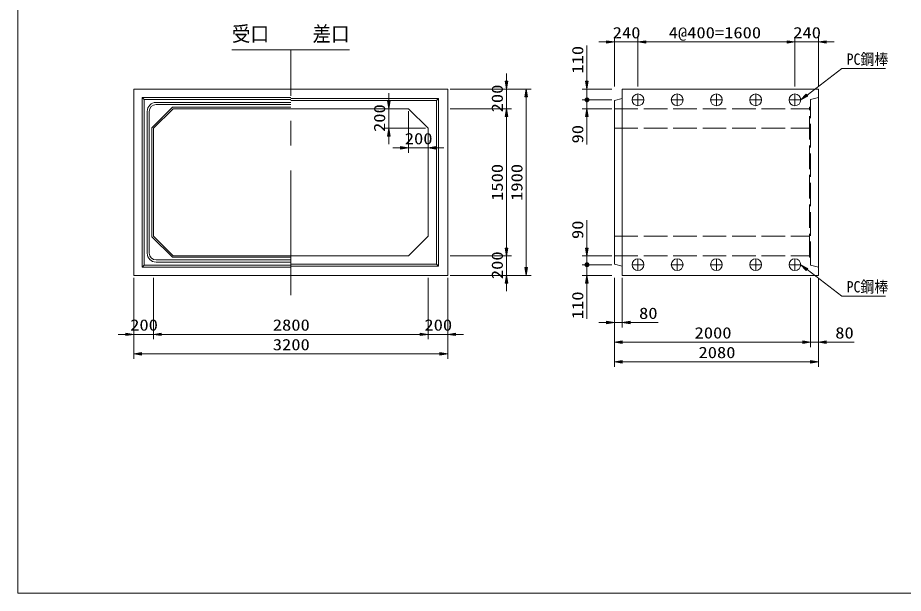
# Model space of a CAD drawing. Units: millimetres on the paper. Extents: x 18 to 410, y 10 to 287.
# Drawn here: x 18 to 243.7, y 10 to 156.7 of the extents above; entities that cross this region are included whole.
import ezdxf
from ezdxf.enums import TextEntityAlignment as Align

# ---------------------------------------------------------------- set-up
doc = ezdxf.new("R2010")
doc.units = ezdxf.units.MM
doc.linetypes.add('DASHED', pattern=[7.5, 6, -1.5])
doc.linetypes.add('USER1', pattern=[50.8, 31.75, -6.35, 6.35, -6.35])
for name, color, linetype, lineweight in [('0_7', 7, 'Continuous', 13), ('Layer1', 3, 'Continuous', 13), ('Layer2', 6, 'USER1', 13), ('Layer3', 7, 'Continuous', 13), ('Layer4', 4, 'DASHED', 13), ('Layer7', 9, 'Continuous', 13)]:
    doc.layers.add(name, color=color, linetype=linetype, lineweight=lineweight)
doc.styles.add('ＭＳ ゴシック', font='')
doc.styles.get('ＭＳ ゴシック').set_extended_font_data('MS Gothic')

msp = doc.modelspace()

# ---------------------------------------------------------------- hatches: boundary and pattern name
at = {"layer": 'Layer1'}
for points in [[(168.094, 150.825), (168.094, 150.158), (170.094, 150.492)], [(178.094, 150.825), (178.094, 150.158), (176.094, 150.492)], [(178.094, 150.825), (178.094, 150.158), (176.094, 150.492)], [(214.094, 150.825), (214.094, 150.158), (216.094, 150.492)], [(214.094, 150.825), (214.094, 150.158), (216.094, 150.492)], [(224.094, 150.825), (224.094, 150.158), (222.094, 150.492)], [(142.26, 140.492), (142.927, 140.492), (142.594, 138.492)], [(162.76, 140.492), (163.427, 140.492), (163.094, 138.492)], [(147.26, 136.492), (147.927, 136.492), (147.594, 138.492)], [(112.26, 135.492), (112.927, 135.492), (112.594, 133.492)], [(163.124, 136.224), (163.034, 136.218), (162.974, 136.207), (162.917, 136.188), (162.863, 136.162), (162.812, 136.13), (162.765, 136.092), (162.724, 136.048), (162.688, 135.999), (162.659, 135.946), (162.637, 135.89), (162.622, 135.832), (162.615, 135.772), (162.615, 135.712), (162.622, 135.652), (162.637, 135.593), (162.659, 135.537), (162.688, 135.484), (162.724, 135.436), (162.765, 135.392), (162.812, 135.353), (162.863, 135.321), (162.917, 135.295), (162.974, 135.277), (163.063, 135.26), (163.094, 135.262), (163.094, 135.742)], [(163.124, 136.224), (163.034, 136.218), (162.974, 136.207), (162.917, 136.188), (162.863, 136.162), (162.812, 136.13), (162.765, 136.092), (162.724, 136.048), (162.688, 135.999), (162.659, 135.946), (162.637, 135.89), (162.622, 135.832), (162.615, 135.772), (162.615, 135.712), (162.622, 135.652), (162.637, 135.593), (162.659, 135.537), (162.688, 135.484), (162.724, 135.436), (162.765, 135.392), (162.812, 135.353), (162.863, 135.321), (162.917, 135.295), (162.974, 135.277), (163.063, 135.26), (163.094, 135.262), (163.094, 135.742)], [(163.063, 135.26), (163.154, 135.265), (163.213, 135.277), (163.27, 135.295), (163.325, 135.321), (163.376, 135.353), (163.422, 135.392), (163.464, 135.436), (163.499, 135.484), (163.528, 135.537), (163.55, 135.593), (163.565, 135.652), (163.573, 135.712), (163.573, 135.772), (163.565, 135.832), (163.55, 135.89), (163.528, 135.946), (163.499, 135.999), (163.464, 136.048), (163.422, 136.092), (163.376, 136.13), (163.325, 136.162), (163.27, 136.188), (163.213, 136.207), (163.124, 136.224), (163.094, 136.222), (163.094, 135.742)], [(163.063, 135.26), (163.154, 135.265), (163.213, 135.277), (163.27, 135.295), (163.325, 135.321), (163.376, 135.353), (163.422, 135.392), (163.464, 135.436), (163.499, 135.484), (163.528, 135.537), (163.55, 135.593), (163.565, 135.652), (163.573, 135.712), (163.573, 135.772), (163.565, 135.832), (163.55, 135.89), (163.528, 135.946), (163.499, 135.999), (163.464, 136.048), (163.422, 136.092), (163.376, 136.13), (163.325, 136.162), (163.27, 136.188), (163.213, 136.207), (163.124, 136.224), (163.094, 136.222), (163.094, 135.742)], [(219.387, 136.689), (217.594, 135.742), (218.983, 137.219)], [(142.26, 131.492), (142.927, 131.492), (142.594, 133.492)], [(142.26, 131.492), (142.927, 131.492), (142.594, 133.492)], [(162.76, 131.492), (163.427, 131.492), (163.094, 133.492)], [(112.26, 126.492), (112.927, 126.492), (112.594, 128.492)], [(115.594, 123.825), (115.594, 123.158), (117.594, 123.492)], [(124.594, 123.825), (124.594, 123.158), (122.594, 123.492)], [(142.26, 97.992), (142.927, 97.992), (142.594, 95.992)], [(142.26, 97.992), (142.927, 97.992), (142.594, 95.992)], [(162.76, 97.992), (163.427, 97.992), (163.094, 95.992)], [(147.26, 92.992), (147.927, 92.992), (147.594, 90.992)], [(163.124, 94.224), (163.034, 94.218), (162.974, 94.207), (162.917, 94.188), (162.863, 94.162), (162.812, 94.13), (162.765, 94.092), (162.724, 94.048), (162.688, 93.999), (162.659, 93.946), (162.637, 93.89), (162.622, 93.832), (162.615, 93.772), (162.615, 93.712), (162.622, 93.652), (162.637, 93.593), (162.659, 93.537), (162.688, 93.484), (162.724, 93.436), (162.765, 93.392), (162.812, 93.353), (162.863, 93.321), (162.917, 93.295), (162.974, 93.277), (163.063, 93.26), (163.094, 93.262), (163.094, 93.742)], [(163.124, 94.224), (163.034, 94.218), (162.974, 94.207), (162.917, 94.188), (162.863, 94.162), (162.812, 94.13), (162.765, 94.092), (162.724, 94.048), (162.688, 93.999), (162.659, 93.946), (162.637, 93.89), (162.622, 93.832), (162.615, 93.772), (162.615, 93.712), (162.622, 93.652), (162.637, 93.593), (162.659, 93.537), (162.688, 93.484), (162.724, 93.436), (162.765, 93.392), (162.812, 93.353), (162.863, 93.321), (162.917, 93.295), (162.974, 93.277), (163.063, 93.26), (163.094, 93.262), (163.094, 93.742)], [(163.063, 93.26), (163.154, 93.265), (163.213, 93.277), (163.27, 93.295), (163.325, 93.321), (163.376, 93.353), (163.422, 93.392), (163.464, 93.436), (163.499, 93.484), (163.528, 93.537), (163.55, 93.593), (163.565, 93.652), (163.573, 93.712), (163.573, 93.772), (163.565, 93.832), (163.55, 93.89), (163.528, 93.946), (163.499, 93.999), (163.464, 94.048), (163.422, 94.092), (163.376, 94.13), (163.325, 94.162), (163.27, 94.188), (163.213, 94.207), (163.124, 94.224), (163.094, 94.222), (163.094, 93.742)], [(163.063, 93.26), (163.154, 93.265), (163.213, 93.277), (163.27, 93.295), (163.325, 93.321), (163.376, 93.353), (163.422, 93.392), (163.464, 93.436), (163.499, 93.484), (163.528, 93.537), (163.55, 93.593), (163.565, 93.652), (163.573, 93.712), (163.573, 93.772), (163.565, 93.832), (163.55, 93.89), (163.528, 93.946), (163.499, 93.999), (163.464, 94.048), (163.422, 94.092), (163.376, 94.13), (163.325, 94.162), (163.27, 94.188), (163.213, 94.207), (163.124, 94.224), (163.094, 94.222), (163.094, 93.742)], [(218.983, 92.264), (217.594, 93.742), (219.387, 92.795)], [(142.26, 88.992), (142.927, 88.992), (142.594, 90.992)], [(162.76, 88.992), (163.427, 88.992), (163.094, 90.992)], [(168.094, 79.325), (168.094, 78.658), (170.094, 78.992)], [(174.094, 79.325), (174.094, 78.658), (172.094, 78.992)], [(45.594, 76.325), (45.594, 75.658), (47.594, 75.992)], [(54.594, 76.325), (54.594, 75.658), (52.594, 75.992)], [(54.594, 76.325), (54.594, 75.658), (52.594, 75.992)], [(120.594, 76.325), (120.594, 75.658), (122.594, 75.992)], [(120.594, 76.325), (120.594, 75.658), (122.594, 75.992)], [(129.594, 76.325), (129.594, 75.658), (127.594, 75.992)], [(172.094, 74.325), (172.094, 73.658), (170.094, 73.992)], [(218.094, 74.325), (218.094, 73.658), (220.094, 73.992)], [(218.094, 74.325), (218.094, 73.658), (220.094, 73.992)], [(224.094, 74.325), (224.094, 73.658), (222.094, 73.992)], [(49.594, 71.325), (49.594, 70.658), (47.594, 70.992)], [(125.594, 71.325), (125.594, 70.658), (127.594, 70.992)], [(172.094, 69.325), (172.094, 68.658), (170.094, 68.992)], [(220.094, 69.325), (220.094, 68.658), (222.094, 68.992)]]:
    msp.add_hatch(color=256, dxfattribs=at).paths.add_polyline_path(points)

# ---------------------------------------------------------------- linework, layer by layer
at = {"layer": '0_7'}
for p, q in [((18, 287), (18, 10)), ((18, 10), (410, 10))]:
    msp.add_line(p, q, dxfattribs=at)
at = {"layer": 'Layer1'}
for p, q in [((170.094, 139.117), (170.094, 151.742)), ((176.094, 139.117), (176.094, 151.742)), ((176.094, 139.117), (176.094, 151.742)), ((216.094, 139.117), (216.094, 151.742)), ((216.094, 139.117), (216.094, 151.742)), ((222.094, 139.117), (222.094, 151.742)), ((163.094, 140.492), (163.094, 149.57)), ((168.094, 150.492), (166.094, 150.492)), ((176.094, 150.492), (170.094, 150.492)), ((178.094, 150.492), (214.094, 150.492)), ((178.094, 150.492), (180.094, 150.492)), ((214.094, 150.492), (212.094, 150.492)), ((216.094, 150.492), (222.094, 150.492)), ((224.094, 150.492), (226.094, 150.492)), ((142.594, 140.492), (142.594, 142.492)), ((219.185, 136.954), (228.094, 143.742)), ((228.094, 143.742), (229.094, 143.742)), ((229.094, 143.742), (239.182, 143.742)), ((128.219, 138.492), (143.844, 138.492)), ((128.219, 138.492), (148.844, 138.492)), ((142.594, 133.492), (142.594, 138.492)), ((169.469, 138.492), (161.844, 138.492)), ((163.094, 137.742), (163.094, 139.742)), ((163.094, 135.742), (163.094, 138.492)), ((163.094, 135.742), (163.094, 137.742)), ((112.594, 135.492), (112.594, 137.492)), ((147.594, 92.992), (147.594, 136.492)), ((169.469, 135.742), (161.844, 135.742)), ((169.469, 135.742), (161.844, 135.742)), ((163.094, 135.742), (163.094, 133.492)), ((163.094, 135.742), (163.094, 133.742)), ((116.969, 133.492), (111.344, 133.492)), ((112.594, 133.492), (112.594, 128.492)), ((128.219, 133.492), (143.844, 133.492)), ((128.219, 133.492), (143.844, 133.492)), ((169.469, 133.492), (161.844, 133.492)), ((163.094, 133.742), (163.094, 131.742)), ((117.594, 132.867), (117.594, 122.242)), ((142.594, 131.492), (142.594, 129.492)), ((142.594, 97.992), (142.594, 131.492)), ((163.094, 131.492), (163.094, 124.356)), ((121.969, 128.492), (111.344, 128.492)), ((112.594, 126.492), (112.594, 124.492)), ((122.594, 127.867), (122.594, 122.242)), ((115.594, 123.492), (113.594, 123.492)), ((117.594, 123.492), (122.594, 123.492)), ((124.594, 123.492), (126.594, 123.492)), ((163.094, 97.992), (163.094, 105.127)), ((142.594, 97.992), (142.594, 99.992)), ((163.094, 95.742), (163.094, 97.742)), ((128.219, 95.992), (143.844, 95.992)), ((128.219, 95.992), (143.844, 95.992)), ((142.594, 95.992), (142.594, 90.992)), ((169.469, 95.992), (161.844, 95.992)), ((163.094, 93.742), (163.094, 95.992)), ((163.094, 93.742), (163.094, 95.742)), ((169.469, 93.742), (161.844, 93.742)), ((169.469, 93.742), (161.844, 93.742)), ((163.094, 93.742), (163.094, 90.992)), ((163.094, 93.742), (163.094, 91.742)), ((47.594, 90.367), (47.594, 74.742)), ((47.594, 90.367), (47.594, 69.742)), ((52.594, 90.367), (52.594, 74.742)), ((52.594, 90.367), (52.594, 74.742)), ((122.594, 90.367), (122.594, 74.742)), ((122.594, 90.367), (122.594, 74.742)), ((127.594, 90.367), (127.594, 74.742)), ((127.594, 90.367), (127.594, 69.742)), ((128.219, 90.992), (143.844, 90.992)), ((128.219, 90.992), (148.844, 90.992)), ((169.469, 90.992), (161.844, 90.992)), ((163.094, 91.742), (163.094, 89.742)), ((170.094, 90.367), (170.094, 77.742)), ((170.094, 90.367), (170.094, 72.742)), ((170.094, 90.367), (170.094, 67.742)), ((172.094, 90.367), (172.094, 77.742)), ((219.185, 92.53), (228.094, 85.742)), ((220.094, 90.367), (220.094, 72.742)), ((220.094, 90.367), (220.094, 72.742)), ((222.094, 90.367), (222.094, 72.742)), ((222.094, 90.367), (222.094, 67.742)), ((142.594, 88.992), (142.594, 86.992)), ((163.094, 88.992), (163.094, 79.913)), ((228.094, 85.742), (229.094, 85.742)), ((229.094, 85.742), (239.182, 85.742)), ((168.094, 78.992), (166.094, 78.992)), ((170.094, 78.992), (172.094, 78.992)), ((174.094, 78.992), (181.229, 78.992)), ((45.594, 75.992), (43.594, 75.992)), ((52.594, 75.992), (47.594, 75.992)), ((54.594, 75.992), (120.594, 75.992)), ((54.594, 75.992), (56.594, 75.992)), ((120.594, 75.992), (118.594, 75.992)), ((122.594, 75.992), (127.594, 75.992)), ((129.594, 75.992), (131.594, 75.992)), ((172.094, 73.992), (218.094, 73.992)), ((218.094, 73.992), (216.094, 73.992)), ((220.094, 73.992), (222.094, 73.992)), ((224.094, 73.992), (231.229, 73.992)), ((49.594, 70.992), (125.594, 70.992)), ((172.094, 68.992), (220.094, 68.992))]:
    msp.add_line(p, q, dxfattribs=at)
for points in [[(168.094, 150.825), (168.094, 150.158), (170.094, 150.492)], [(178.094, 150.825), (178.094, 150.158), (176.094, 150.492)], [(178.094, 150.825), (178.094, 150.158), (176.094, 150.492)], [(214.094, 150.825), (214.094, 150.158), (216.094, 150.492)], [(214.094, 150.825), (214.094, 150.158), (216.094, 150.492)], [(224.094, 150.825), (224.094, 150.158), (222.094, 150.492)], [(142.26, 140.492), (142.927, 140.492), (142.594, 138.492)], [(162.76, 140.492), (163.427, 140.492), (163.094, 138.492)], [(147.26, 136.492), (147.927, 136.492), (147.594, 138.492)], [(112.26, 135.492), (112.927, 135.492), (112.594, 133.492)], [(163.124, 136.224), (163.034, 136.218), (162.974, 136.207), (162.917, 136.188), (162.863, 136.162), (162.812, 136.13), (162.765, 136.092), (162.724, 136.048), (162.688, 135.999), (162.659, 135.946), (162.637, 135.89), (162.622, 135.832), (162.615, 135.772), (162.615, 135.712), (162.622, 135.652), (162.637, 135.593), (162.659, 135.537), (162.688, 135.484), (162.724, 135.436), (162.765, 135.392), (162.812, 135.353), (162.863, 135.321), (162.917, 135.295), (162.974, 135.277), (163.063, 135.26), (163.094, 135.262), (163.094, 135.742)], [(163.124, 136.224), (163.034, 136.218), (162.974, 136.207), (162.917, 136.188), (162.863, 136.162), (162.812, 136.13), (162.765, 136.092), (162.724, 136.048), (162.688, 135.999), (162.659, 135.946), (162.637, 135.89), (162.622, 135.832), (162.615, 135.772), (162.615, 135.712), (162.622, 135.652), (162.637, 135.593), (162.659, 135.537), (162.688, 135.484), (162.724, 135.436), (162.765, 135.392), (162.812, 135.353), (162.863, 135.321), (162.917, 135.295), (162.974, 135.277), (163.063, 135.26), (163.094, 135.262), (163.094, 135.742)], [(163.063, 135.26), (163.154, 135.265), (163.213, 135.277), (163.27, 135.295), (163.325, 135.321), (163.376, 135.353), (163.422, 135.392), (163.464, 135.436), (163.499, 135.484), (163.528, 135.537), (163.55, 135.593), (163.565, 135.652), (163.573, 135.712), (163.573, 135.772), (163.565, 135.832), (163.55, 135.89), (163.528, 135.946), (163.499, 135.999), (163.464, 136.048), (163.422, 136.092), (163.376, 136.13), (163.325, 136.162), (163.27, 136.188), (163.213, 136.207), (163.124, 136.224), (163.094, 136.222), (163.094, 135.742)], [(163.063, 135.26), (163.154, 135.265), (163.213, 135.277), (163.27, 135.295), (163.325, 135.321), (163.376, 135.353), (163.422, 135.392), (163.464, 135.436), (163.499, 135.484), (163.528, 135.537), (163.55, 135.593), (163.565, 135.652), (163.573, 135.712), (163.573, 135.772), (163.565, 135.832), (163.55, 135.89), (163.528, 135.946), (163.499, 135.999), (163.464, 136.048), (163.422, 136.092), (163.376, 136.13), (163.325, 136.162), (163.27, 136.188), (163.213, 136.207), (163.124, 136.224), (163.094, 136.222), (163.094, 135.742)], [(219.387, 136.689), (217.594, 135.742), (218.983, 137.219)], [(142.26, 131.492), (142.927, 131.492), (142.594, 133.492)], [(142.26, 131.492), (142.927, 131.492), (142.594, 133.492)], [(162.76, 131.492), (163.427, 131.492), (163.094, 133.492)], [(112.26, 126.492), (112.927, 126.492), (112.594, 128.492)], [(115.594, 123.825), (115.594, 123.158), (117.594, 123.492)], [(124.594, 123.825), (124.594, 123.158), (122.594, 123.492)], [(142.26, 97.992), (142.927, 97.992), (142.594, 95.992)], [(142.26, 97.992), (142.927, 97.992), (142.594, 95.992)], [(162.76, 97.992), (163.427, 97.992), (163.094, 95.992)], [(147.26, 92.992), (147.927, 92.992), (147.594, 90.992)], [(163.124, 94.224), (163.034, 94.218), (162.974, 94.207), (162.917, 94.188), (162.863, 94.162), (162.812, 94.13), (162.765, 94.092), (162.724, 94.048), (162.688, 93.999), (162.659, 93.946), (162.637, 93.89), (162.622, 93.832), (162.615, 93.772), (162.615, 93.712), (162.622, 93.652), (162.637, 93.593), (162.659, 93.537), (162.688, 93.484), (162.724, 93.436), (162.765, 93.392), (162.812, 93.353), (162.863, 93.321), (162.917, 93.295), (162.974, 93.277), (163.063, 93.26), (163.094, 93.262), (163.094, 93.742)], [(163.124, 94.224), (163.034, 94.218), (162.974, 94.207), (162.917, 94.188), (162.863, 94.162), (162.812, 94.13), (162.765, 94.092), (162.724, 94.048), (162.688, 93.999), (162.659, 93.946), (162.637, 93.89), (162.622, 93.832), (162.615, 93.772), (162.615, 93.712), (162.622, 93.652), (162.637, 93.593), (162.659, 93.537), (162.688, 93.484), (162.724, 93.436), (162.765, 93.392), (162.812, 93.353), (162.863, 93.321), (162.917, 93.295), (162.974, 93.277), (163.063, 93.26), (163.094, 93.262), (163.094, 93.742)], [(163.063, 93.26), (163.154, 93.265), (163.213, 93.277), (163.27, 93.295), (163.325, 93.321), (163.376, 93.353), (163.422, 93.392), (163.464, 93.436), (163.499, 93.484), (163.528, 93.537), (163.55, 93.593), (163.565, 93.652), (163.573, 93.712), (163.573, 93.772), (163.565, 93.832), (163.55, 93.89), (163.528, 93.946), (163.499, 93.999), (163.464, 94.048), (163.422, 94.092), (163.376, 94.13), (163.325, 94.162), (163.27, 94.188), (163.213, 94.207), (163.124, 94.224), (163.094, 94.222), (163.094, 93.742)], [(163.063, 93.26), (163.154, 93.265), (163.213, 93.277), (163.27, 93.295), (163.325, 93.321), (163.376, 93.353), (163.422, 93.392), (163.464, 93.436), (163.499, 93.484), (163.528, 93.537), (163.55, 93.593), (163.565, 93.652), (163.573, 93.712), (163.573, 93.772), (163.565, 93.832), (163.55, 93.89), (163.528, 93.946), (163.499, 93.999), (163.464, 94.048), (163.422, 94.092), (163.376, 94.13), (163.325, 94.162), (163.27, 94.188), (163.213, 94.207), (163.124, 94.224), (163.094, 94.222), (163.094, 93.742)], [(218.983, 92.264), (217.594, 93.742), (219.387, 92.795)], [(142.26, 88.992), (142.927, 88.992), (142.594, 90.992)], [(162.76, 88.992), (163.427, 88.992), (163.094, 90.992)], [(168.094, 79.325), (168.094, 78.658), (170.094, 78.992)], [(174.094, 79.325), (174.094, 78.658), (172.094, 78.992)], [(45.594, 76.325), (45.594, 75.658), (47.594, 75.992)], [(54.594, 76.325), (54.594, 75.658), (52.594, 75.992)], [(54.594, 76.325), (54.594, 75.658), (52.594, 75.992)], [(120.594, 76.325), (120.594, 75.658), (122.594, 75.992)], [(120.594, 76.325), (120.594, 75.658), (122.594, 75.992)], [(129.594, 76.325), (129.594, 75.658), (127.594, 75.992)], [(172.094, 74.325), (172.094, 73.658), (170.094, 73.992)], [(218.094, 74.325), (218.094, 73.658), (220.094, 73.992)], [(218.094, 74.325), (218.094, 73.658), (220.094, 73.992)], [(224.094, 74.325), (224.094, 73.658), (222.094, 73.992)], [(49.594, 71.325), (49.594, 70.658), (47.594, 70.992)], [(125.594, 71.325), (125.594, 70.658), (127.594, 70.992)], [(172.094, 69.325), (172.094, 68.658), (170.094, 68.992)], [(220.094, 69.325), (220.094, 68.658), (222.094, 68.992)]]:
    msp.add_lwpolyline(points, close=True, dxfattribs=at)
at = {"layer": 'Layer2'}
msp.add_line((87.594, 85.992), (87.594, 148.492), dxfattribs=at)
at = {"layer": 'Layer3'}
for p, q in [((47.594, 90.992), (47.594, 138.492)), ((47.594, 138.492), (127.594, 138.492)), ((127.594, 138.492), (127.594, 90.992)), ((222.094, 138.492), (172.094, 138.492)), ((172.094, 138.492), (172.094, 90.992)), ((222.094, 90.992), (222.094, 138.492)), ((49.719, 93.117), (49.719, 136.367)), ((49.719, 136.367), (87.594, 136.367)), ((49.719, 136.367), (50.219, 135.867)), ((50.219, 93.617), (50.219, 135.867)), ((50.219, 135.867), (87.594, 135.867)), ((125.219, 136.117), (87.594, 136.117)), ((124.719, 135.617), (87.594, 135.617)), ((125.219, 136.117), (124.719, 135.617)), ((124.719, 93.867), (124.719, 135.617)), ((125.219, 93.367), (125.219, 136.117)), ((170.094, 135.617), (172.094, 136.117)), ((170.094, 93.867), (170.094, 135.617)), ((174.594, 135.742), (177.594, 135.742)), ((176.094, 134.242), (176.094, 137.242)), ((184.594, 135.742), (187.594, 135.742)), ((186.094, 134.242), (186.094, 137.242)), ((194.594, 135.742), (197.594, 135.742)), ((196.094, 134.242), (196.094, 137.242)), ((204.594, 135.742), (207.594, 135.742)), ((206.094, 134.242), (206.094, 137.242)), ((214.594, 135.742), (217.594, 135.742)), ((216.094, 134.242), (216.094, 137.242)), ((52.219, 128.647), (57.438, 133.867)), ((52.594, 128.492), (57.594, 133.492)), ((53.269, 135.092), (87.594, 135.092)), ((53.269, 134.542), (87.594, 134.542)), ((57.438, 133.867), (87.594, 133.867)), ((57.594, 133.492), (117.594, 133.492)), ((117.594, 133.492), (122.594, 128.492)), ((50.994, 96.667), (50.994, 132.817)), ((51.544, 96.667), (51.544, 132.817)), ((52.219, 100.836), (52.219, 128.647)), ((52.594, 100.992), (52.594, 128.492)), ((122.594, 128.492), (122.594, 100.992)), ((57.438, 95.617), (52.219, 100.836)), ((57.594, 95.992), (52.594, 100.992)), ((122.594, 100.992), (117.594, 95.992)), ((87.594, 94.942), (53.269, 94.942)), ((87.594, 95.617), (57.438, 95.617)), ((117.594, 95.992), (57.594, 95.992)), ((176.094, 92.242), (176.094, 95.242)), ((186.094, 92.242), (186.094, 95.242)), ((196.094, 92.242), (196.094, 95.242)), ((206.094, 92.242), (206.094, 95.242)), ((216.094, 92.242), (216.094, 95.242)), ((49.719, 93.117), (50.219, 93.617)), ((87.594, 93.117), (49.719, 93.117)), ((87.594, 93.617), (50.219, 93.617)), ((87.594, 94.392), (53.269, 94.392)), ((87.594, 93.867), (124.719, 93.867)), ((87.594, 93.367), (125.219, 93.367)), ((125.219, 93.367), (124.719, 93.867)), ((172.094, 93.367), (170.094, 93.867)), ((174.594, 93.742), (177.594, 93.742)), ((184.594, 93.742), (187.594, 93.742)), ((194.594, 93.742), (197.594, 93.742)), ((204.594, 93.742), (207.594, 93.742)), ((214.594, 93.742), (217.594, 93.742)), ((127.594, 90.992), (47.594, 90.992)), ((172.094, 90.992), (222.094, 90.992))]:
    msp.add_line(p, q, dxfattribs=at)
for centre in [(176.094, 135.742), (186.094, 135.742), (196.094, 135.742), (206.094, 135.742), (216.094, 135.742), (176.094, 93.742), (186.094, 93.742), (196.094, 93.742), (206.094, 93.742), (216.094, 93.742)]:
    msp.add_circle(centre, 1.5, dxfattribs=at)
for centre, radius, start, end in [((53.269, 132.817), 2.275, 90, 180), ((53.269, 132.817), 1.725, 90, 180), ((53.269, 96.667), 2.275, 180, 270), ((53.269, 96.667), 1.725, 180, 270)]:
    msp.add_arc(centre, radius, start, end, dxfattribs=at)
at = {"layer": 'Layer4'}
for p, q in [((220.094, 135.867), (222.094, 136.367)), ((220.094, 93.617), (220.094, 135.867)), ((170.094, 133.492), (219.794, 133.492)), ((219.794, 95.617), (219.794, 133.867)), ((219.794, 133.867), (220.094, 133.867)), ((170.094, 128.492), (219.794, 128.492)), ((170.094, 100.992), (219.794, 100.992)), ((170.094, 95.992), (219.794, 95.992)), ((220.094, 95.617), (219.794, 95.617)), ((222.094, 93.117), (220.094, 93.617))]:
    msp.add_line(p, q, dxfattribs=at)
at = {"layer": 'Layer7'}
msp.add_line((72.594, 148.492), (102.594, 148.492), dxfattribs=at)

# ---------------------------------------------------------------- texts
at = {"layer": 'Layer1', "color": 9, "style": 'ＭＳ ゴシック'}
for s, width, p in [('240', 1.2, (169.665, 150.562)), ('4@400=1600', 1.2, (183.922, 150.562)), ('240', 1.2, (215.665, 150.562)), ('PC鋼棒', 0.9, (229.262, 143.812)), ('200', 1.2, (116.665, 123.562)), ('PC鋼棒', 0.9, (229.262, 85.812)), ('80', 1.2, (176.376, 79.062)), ('200', 1.2, (46.665, 76.062)), ('2800', 1.2, (83.022, 76.062)), ('200', 1.2, (121.665, 76.062)), ('2000', 1.2, (190.522, 74.062)), ('80', 1.2, (226.376, 74.062)), ('3200', 1.2, (83.022, 71.062)), ('2080', 1.2, (191.522, 69.062))]:
    msp.add_text(s, height=2.886, dxfattribs=dict(at, width=width)).set_placement(p, align=Align.BOTTOM_LEFT)
at = {"layer": 'Layer1', "color": 9, "style": 'ＭＳ ゴシック', "width": 1.2}
for s, p in [('110', (163.024, 142.431)), ('200', (142.524, 132.563)), ('200', (112.524, 127.563)), ('90', (163.024, 124.638)), ('1500', (142.524, 109.999)), ('1900', (147.524, 109.999)), ('90', (163.024, 100.274)), ('200', (142.524, 90.063)), ('110', (163.024, 79.852))]:
    msp.add_text(s, height=2.886, rotation=90, dxfattribs=at).set_placement(p, align=Align.BOTTOM_LEFT)
at = {"layer": 'Layer7', "style": 'ＭＳ ゴシック', "width": 0.9}
msp.add_text('受口', height=3.848, dxfattribs=at).set_placement((72.594, 149.492), align=Align.BOTTOM_LEFT)
msp.add_text('差口', height=3.848, dxfattribs=at).set_placement((102.594, 149.492), align=Align.BOTTOM_RIGHT)

doc.saveas('drawing.dxf')
